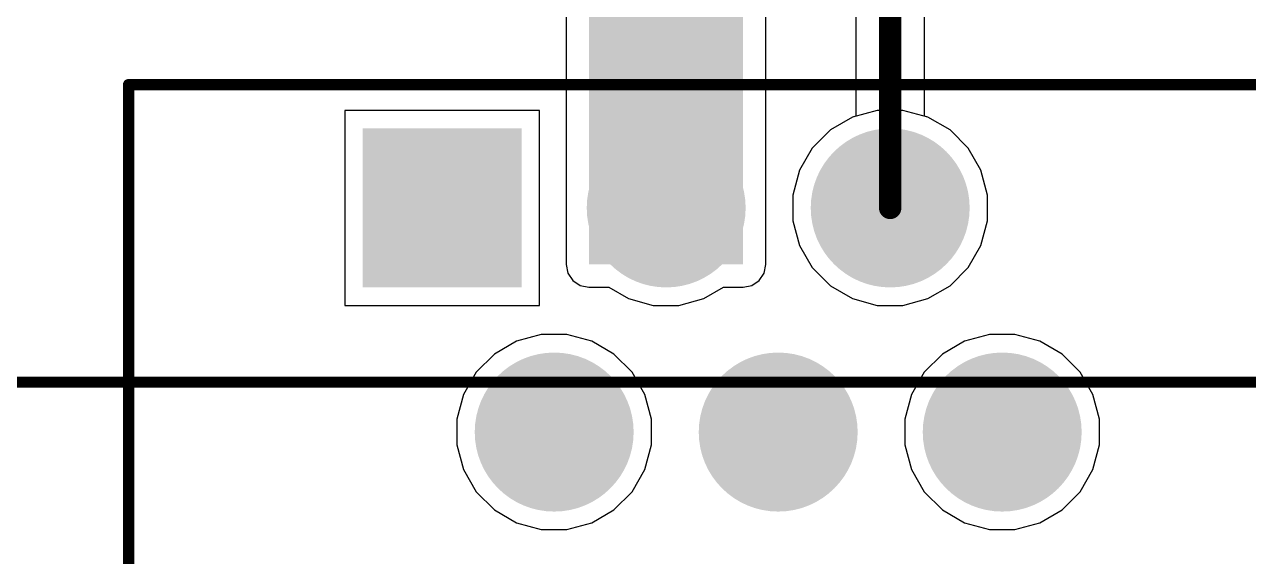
# Model space of a CAD drawing. Header units: inches. Extents: x -3.9 to 67.9, y -8.1 to 62.1.
# Drawn here: x 20.06 to 33.94, y 4.76 to 10.79 of the extents above; entities that cross this region are included whole.
import ezdxf

# ---------------------------------------------------------------- set-up
doc = ezdxf.new("R2010")
doc.units = ezdxf.units.IN
for name, color, linetype in [('Bottom Layer', 5, 'Continuous'), ('Bottom Overlay', 54, 'Continuous'), ('Bottom Solder', 6, 'Continuous'), ('Multi-Layer', 9, 'Continuous'), ('Pad Holes', 156, 'Continuous'), ('Top Layer', 1, 'Continuous'), ('Top Overlay', 2, 'Continuous'), ('Top Solder', 216, 'Continuous')]:
    doc.layers.add(name, color=color, linetype=linetype)

# ---------------------------------------------------------------- blocks, each defined once
blk = doc.blocks.new('1_3_______OLED_B_30')
at = {"layer": 'Bottom Overlay', "const_width": 0.127}
blk.add_lwpolyline([(17.745, 31.643), (-17.755, 31.643)], dxfattribs=at)
blk = doc.blocks.new('955012661_47')
at = {"layer": 'Bottom Layer'}
blk.add_hatch(color=5, dxfattribs=at).paths.add_polyline_path([(-4.025, 5.295), (-2.325, 5.295), (-2.325, 3.595), (-4.025, 3.595)])
h = blk.add_hatch(color=5, dxfattribs=at)
edge = h.paths.add_edge_path()
edge.add_arc((-0.635, 4.445), 0.85, 0, 360)
h = blk.add_hatch(color=5, dxfattribs=at)
edge = h.paths.add_edge_path()
edge.add_arc((1.905, 4.445), 0.85, 0, 360)
h = blk.add_hatch(color=5, dxfattribs=at)
edge = h.paths.add_edge_path()
edge.add_arc((-1.905, 1.905), 0.85, 0, 360)
h = blk.add_hatch(color=5, dxfattribs=at)
edge = h.paths.add_edge_path()
edge.add_arc((0.635, 1.905), 0.85, 0, 360)
h = blk.add_hatch(color=5, dxfattribs=at)
edge = h.paths.add_edge_path()
edge.add_arc((3.175, 1.905), 0.85, 0, 360)
at = {"layer": 'Bottom Solder'}
blk.add_hatch(color=6, dxfattribs=at).paths.add_polyline_path([(-4.076, 5.346), (-2.274, 5.346), (-2.274, 3.544), (-4.076, 3.544)])
h = blk.add_hatch(color=6, dxfattribs=at)
edge = h.paths.add_edge_path()
edge.add_arc((-0.635, 4.445), 0.901, 0, 360)
h = blk.add_hatch(color=6, dxfattribs=at)
edge = h.paths.add_edge_path()
edge.add_arc((1.905, 4.445), 0.901, 0, 360)
h = blk.add_hatch(color=6, dxfattribs=at)
edge = h.paths.add_edge_path()
edge.add_arc((-1.905, 1.905), 0.901, 0, 360)
h = blk.add_hatch(color=6, dxfattribs=at)
edge = h.paths.add_edge_path()
edge.add_arc((0.635, 1.905), 0.901, 0, 360)
h = blk.add_hatch(color=6, dxfattribs=at)
edge = h.paths.add_edge_path()
edge.add_arc((3.175, 1.905), 0.901, 0, 360)
at = {"layer": 'Multi-Layer'}
blk.add_hatch(color=9, dxfattribs=at).paths.add_polyline_path([(-4.025, 5.295), (-2.325, 5.295), (-2.325, 3.595), (-4.025, 3.595)])
h = blk.add_hatch(color=9, dxfattribs=at)
edge = h.paths.add_edge_path()
edge.add_arc((-0.635, 4.445), 0.85, 0, 360)
h = blk.add_hatch(color=9, dxfattribs=at)
edge = h.paths.add_edge_path()
edge.add_arc((1.905, 4.445), 0.85, 0, 360)
h = blk.add_hatch(color=9, dxfattribs=at)
edge = h.paths.add_edge_path()
edge.add_arc((-1.905, 1.905), 0.85, 0, 360)
h = blk.add_hatch(color=9, dxfattribs=at)
edge = h.paths.add_edge_path()
edge.add_arc((0.635, 1.905), 0.85, 0, 360)
h = blk.add_hatch(color=9, dxfattribs=at)
edge = h.paths.add_edge_path()
edge.add_arc((3.175, 1.905), 0.85, 0, 360)
at = {"layer": 'Pad Holes'}
h = blk.add_hatch(color=7, dxfattribs=at)
edge = h.paths.add_edge_path()
edge.add_arc((-3.175, 4.445), 0.46, 0, 360)
h = blk.add_hatch(color=7, dxfattribs=at)
edge = h.paths.add_edge_path()
edge.add_arc((-0.635, 4.445), 0.46, 0, 360)
h = blk.add_hatch(color=7, dxfattribs=at)
edge = h.paths.add_edge_path()
edge.add_arc((1.905, 4.445), 0.46, 0, 360)
h = blk.add_hatch(color=7, dxfattribs=at)
edge = h.paths.add_edge_path()
edge.add_arc((-1.905, 1.905), 0.46, 0, 360)
h = blk.add_hatch(color=7, dxfattribs=at)
edge = h.paths.add_edge_path()
edge.add_arc((0.635, 1.905), 0.46, 0, 360)
h = blk.add_hatch(color=7, dxfattribs=at)
edge = h.paths.add_edge_path()
edge.add_arc((3.175, 1.905), 0.46, 0, 360)
at = {"layer": 'Top Layer'}
blk.add_hatch(color=1, dxfattribs=at).paths.add_polyline_path([(-4.025, 5.295), (-2.325, 5.295), (-2.325, 3.595), (-4.025, 3.595)])
h = blk.add_hatch(color=1, dxfattribs=at)
edge = h.paths.add_edge_path()
edge.add_arc((-0.635, 4.445), 0.85, 0, 360)
h = blk.add_hatch(color=1, dxfattribs=at)
edge = h.paths.add_edge_path()
edge.add_arc((1.905, 4.445), 0.85, 0, 360)
h = blk.add_hatch(color=1, dxfattribs=at)
edge = h.paths.add_edge_path()
edge.add_arc((-1.905, 1.905), 0.85, 0, 360)
h = blk.add_hatch(color=1, dxfattribs=at)
edge = h.paths.add_edge_path()
edge.add_arc((0.635, 1.905), 0.85, 0, 360)
h = blk.add_hatch(color=1, dxfattribs=at)
edge = h.paths.add_edge_path()
edge.add_arc((3.175, 1.905), 0.85, 0, 360)
at = {"layer": 'Top Solder'}
blk.add_hatch(color=216, dxfattribs=at).paths.add_polyline_path([(-4.076, 5.346), (-2.274, 5.346), (-2.274, 3.544), (-4.076, 3.544)])
h = blk.add_hatch(color=216, dxfattribs=at)
edge = h.paths.add_edge_path()
edge.add_arc((-0.635, 4.445), 0.901, 0, 360)
h = blk.add_hatch(color=216, dxfattribs=at)
edge = h.paths.add_edge_path()
edge.add_arc((1.905, 4.445), 0.901, 0, 360)
h = blk.add_hatch(color=216, dxfattribs=at)
edge = h.paths.add_edge_path()
edge.add_arc((-1.905, 1.905), 0.901, 0, 360)
h = blk.add_hatch(color=216, dxfattribs=at)
edge = h.paths.add_edge_path()
edge.add_arc((0.635, 1.905), 0.901, 0, 360)
h = blk.add_hatch(color=216, dxfattribs=at)
edge = h.paths.add_edge_path()
edge.add_arc((3.175, 1.905), 0.901, 0, 360)
at = {"layer": 'Top Overlay', "const_width": 0.127}
for points in [[(-6.731, 5.842), (-6.096, 5.842)], [(-6.731, -12.319), (-6.731, 5.842)], [(-6.477, 5.842), (6.858, 5.842)]]:
    blk.add_lwpolyline(points, dxfattribs=at)
at = {"layer": 'Top Overlay', "const_width": 0.0635}
for points in [[(-6.763, 5.842, 1), (-6.699, 5.842, 1)], [(-6.763, 5.842, 1), (-6.699, 5.842, 1)], [(-6.509, 5.842, 1), (-6.445, 5.842, 1)], [(-6.128, 5.842, 1), (-6.064, 5.842, 1)]]:
    blk.add_lwpolyline(points, format="xyb", close=True, dxfattribs=at)

msp = doc.modelspace()

# ---------------------------------------------------------------- hatches: boundary and pattern name
at = {"layer": 'Bottom Layer'}
msp.add_hatch(color=5, dxfattribs=at).paths.add_polyline_path([(26.459, 8.074), (28.208, 8.074), (28.208, 14.907), (26.459, 14.907)])
at = {"layer": 'Top Layer'}
for points in [[(27.102, 8.714), (28.208, 8.714), (28.208, 18.62), (27.102, 18.62)], [(26.459, 8.074), (28.208, 8.074), (28.208, 14.907), (26.459, 14.907)]]:
    msp.add_hatch(color=1, dxfattribs=at).paths.add_polyline_path(points)

# ---------------------------------------------------------------- linework, layer by layer
at = {"layer": 'Bottom Layer'}
for p, q in [((26.2, 12.937), (26.2, 8.074)), ((28.467, 8.074), (28.467, 12.678)), ((25.9, 9.818), (23.692, 9.818)), ((23.692, 9.818), (23.692, 7.61)), ((25.9, 7.61), (25.9, 9.818)), ((29.45, 9.743), (29.198, 9.598)), ((29.73, 9.818), (29.45, 9.743)), ((30.021, 9.818), (29.73, 9.818)), ((30.302, 9.743), (30.021, 9.818)), ((30.554, 9.598), (30.302, 9.743)), ((29.198, 9.598), (28.992, 9.392)), ((30.759, 9.392), (30.554, 9.598)), ((28.992, 9.392), (28.847, 9.141)), ((30.905, 9.141), (30.759, 9.392)), ((28.847, 9.141), (28.772, 8.86)), ((30.98, 8.86), (30.905, 9.141)), ((28.772, 8.86), (28.772, 8.569)), ((30.98, 8.569), (30.98, 8.86)), ((28.772, 8.569), (28.847, 8.288)), ((30.905, 8.288), (30.98, 8.569)), ((28.847, 8.288), (28.992, 8.037)), ((30.759, 8.037), (30.905, 8.288)), ((26.2, 8.074), (26.219, 7.975)), ((28.447, 7.975), (28.467, 8.074)), ((26.219, 7.975), (26.276, 7.891)), ((28.391, 7.891), (28.447, 7.975)), ((28.992, 8.037), (29.198, 7.831)), ((30.554, 7.831), (30.759, 8.037)), ((26.276, 7.891), (26.36, 7.835)), ((26.36, 7.835), (26.459, 7.815)), ((26.459, 7.815), (26.685, 7.815)), ((26.685, 7.815), (26.91, 7.686)), ((27.762, 7.686), (27.986, 7.815)), ((27.986, 7.815), (28.208, 7.815)), ((28.208, 7.815), (28.307, 7.835)), ((28.307, 7.835), (28.391, 7.891)), ((29.198, 7.831), (29.45, 7.686)), ((30.302, 7.686), (30.554, 7.831)), ((26.91, 7.686), (27.19, 7.61)), ((27.481, 7.61), (27.762, 7.686)), ((29.45, 7.686), (29.73, 7.61)), ((30.021, 7.61), (30.302, 7.686)), ((23.692, 7.61), (25.9, 7.61)), ((27.19, 7.61), (27.481, 7.61)), ((29.73, 7.61), (30.021, 7.61)), ((25.92, 7.278), (25.64, 7.203)), ((26.211, 7.278), (25.92, 7.278)), ((26.492, 7.203), (26.211, 7.278)), ((31, 7.278), (30.72, 7.203)), ((31.291, 7.278), (31, 7.278)), ((31.572, 7.203), (31.291, 7.278)), ((25.64, 7.203), (25.388, 7.058)), ((26.744, 7.058), (26.492, 7.203)), ((30.72, 7.203), (30.468, 7.058)), ((31.824, 7.058), (31.572, 7.203)), ((25.388, 7.058), (25.182, 6.852)), ((26.949, 6.852), (26.744, 7.058)), ((30.468, 7.058), (30.262, 6.852)), ((32.029, 6.852), (31.824, 7.058)), ((25.182, 6.852), (25.037, 6.601)), ((27.095, 6.601), (26.949, 6.852)), ((30.262, 6.852), (30.117, 6.601)), ((32.175, 6.601), (32.029, 6.852)), ((25.037, 6.601), (24.962, 6.32)), ((27.17, 6.32), (27.095, 6.601)), ((30.117, 6.601), (30.042, 6.32)), ((32.25, 6.32), (32.175, 6.601)), ((24.962, 6.32), (24.962, 6.029)), ((27.17, 6.029), (27.17, 6.32)), ((30.042, 6.32), (30.042, 6.029)), ((32.25, 6.029), (32.25, 6.32)), ((24.962, 6.029), (25.037, 5.748)), ((27.095, 5.748), (27.17, 6.029)), ((30.042, 6.029), (30.117, 5.748)), ((32.175, 5.748), (32.25, 6.029)), ((25.037, 5.748), (25.182, 5.497)), ((26.949, 5.497), (27.095, 5.748)), ((30.117, 5.748), (30.262, 5.497)), ((32.029, 5.497), (32.175, 5.748)), ((25.182, 5.497), (25.388, 5.291)), ((26.744, 5.291), (26.949, 5.497)), ((30.262, 5.497), (30.468, 5.291)), ((31.824, 5.291), (32.029, 5.497)), ((25.388, 5.291), (25.64, 5.146)), ((26.492, 5.146), (26.744, 5.291)), ((30.468, 5.291), (30.72, 5.146)), ((31.572, 5.146), (31.824, 5.291)), ((25.64, 5.146), (25.92, 5.07)), ((26.211, 5.07), (26.492, 5.146)), ((30.72, 5.146), (31, 5.07)), ((31.291, 5.07), (31.572, 5.146)), ((25.92, 5.07), (26.211, 5.07)), ((31, 5.07), (31.291, 5.07))]:
    msp.add_line(p, q, dxfattribs=at)
at = {"layer": 'Top Layer'}
for p, q in [((29.487, 15.199), (29.487, 9.753)), ((30.264, 9.753), (30.264, 15.199)), ((26.2, 14.907), (26.2, 8.074)), ((28.467, 8.074), (28.467, 14.907)), ((25.9, 9.818), (23.692, 9.818)), ((23.692, 9.818), (23.692, 7.61)), ((25.9, 7.61), (25.9, 9.818)), ((29.45, 9.743), (29.198, 9.598)), ((29.487, 9.753), (29.45, 9.743)), ((30.302, 9.743), (30.264, 9.753)), ((30.554, 9.598), (30.302, 9.743)), ((29.198, 9.598), (28.992, 9.392)), ((30.759, 9.392), (30.554, 9.598)), ((28.992, 9.392), (28.847, 9.141)), ((30.905, 9.141), (30.759, 9.392)), ((28.847, 9.141), (28.772, 8.86)), ((30.98, 8.86), (30.905, 9.141)), ((28.772, 8.86), (28.772, 8.569)), ((30.98, 8.569), (30.98, 8.86)), ((28.772, 8.569), (28.847, 8.288)), ((30.905, 8.288), (30.98, 8.569)), ((28.847, 8.288), (28.992, 8.037)), ((30.759, 8.037), (30.905, 8.288)), ((26.2, 8.074), (26.219, 7.975)), ((28.447, 7.975), (28.467, 8.074)), ((26.219, 7.975), (26.276, 7.891)), ((28.391, 7.891), (28.447, 7.975)), ((28.992, 8.037), (29.198, 7.831)), ((30.554, 7.831), (30.759, 8.037)), ((26.276, 7.891), (26.36, 7.835)), ((26.36, 7.835), (26.459, 7.815)), ((26.459, 7.815), (26.685, 7.815)), ((26.685, 7.815), (26.91, 7.686)), ((27.762, 7.686), (27.986, 7.815)), ((27.986, 7.815), (28.208, 7.815)), ((28.208, 7.815), (28.307, 7.835)), ((28.307, 7.835), (28.391, 7.891)), ((29.198, 7.831), (29.45, 7.686)), ((30.302, 7.686), (30.554, 7.831)), ((26.91, 7.686), (27.19, 7.61)), ((27.481, 7.61), (27.762, 7.686)), ((29.45, 7.686), (29.73, 7.61)), ((30.021, 7.61), (30.302, 7.686)), ((23.692, 7.61), (25.9, 7.61)), ((27.19, 7.61), (27.481, 7.61)), ((29.73, 7.61), (30.021, 7.61)), ((25.92, 7.278), (25.64, 7.203)), ((26.211, 7.278), (25.92, 7.278)), ((26.492, 7.203), (26.211, 7.278)), ((31, 7.278), (30.72, 7.203)), ((31.291, 7.278), (31, 7.278)), ((31.572, 7.203), (31.291, 7.278)), ((25.64, 7.203), (25.388, 7.058)), ((26.744, 7.058), (26.492, 7.203)), ((30.72, 7.203), (30.468, 7.058)), ((31.824, 7.058), (31.572, 7.203)), ((25.388, 7.058), (25.182, 6.852)), ((26.949, 6.852), (26.744, 7.058)), ((30.468, 7.058), (30.262, 6.852)), ((32.029, 6.852), (31.824, 7.058)), ((25.182, 6.852), (25.037, 6.601)), ((27.095, 6.601), (26.949, 6.852)), ((30.262, 6.852), (30.117, 6.601)), ((32.175, 6.601), (32.029, 6.852)), ((25.037, 6.601), (24.962, 6.32)), ((27.17, 6.32), (27.095, 6.601)), ((30.117, 6.601), (30.042, 6.32)), ((32.25, 6.32), (32.175, 6.601)), ((24.962, 6.32), (24.962, 6.029)), ((27.17, 6.029), (27.17, 6.32)), ((30.042, 6.32), (30.042, 6.029)), ((32.25, 6.029), (32.25, 6.32)), ((24.962, 6.029), (25.037, 5.748)), ((27.095, 5.748), (27.17, 6.029)), ((30.042, 6.029), (30.117, 5.748)), ((32.175, 5.748), (32.25, 6.029)), ((25.037, 5.748), (25.182, 5.497)), ((26.949, 5.497), (27.095, 5.748)), ((30.117, 5.748), (30.262, 5.497)), ((32.029, 5.497), (32.175, 5.748)), ((25.182, 5.497), (25.388, 5.291)), ((26.744, 5.291), (26.949, 5.497)), ((30.262, 5.497), (30.468, 5.291)), ((31.824, 5.291), (32.029, 5.497)), ((25.388, 5.291), (25.64, 5.146)), ((26.492, 5.146), (26.744, 5.291)), ((30.468, 5.291), (30.72, 5.146)), ((31.572, 5.146), (31.824, 5.291)), ((25.64, 5.146), (25.92, 5.07)), ((26.211, 5.07), (26.492, 5.146)), ((30.72, 5.146), (31, 5.07)), ((31.291, 5.07), (31.572, 5.146)), ((25.92, 5.07), (26.211, 5.07)), ((31, 5.07), (31.291, 5.07))]:
    msp.add_line(p, q, dxfattribs=at)
at = {"layer": 'Top Layer', "const_width": 0.254}
msp.add_lwpolyline([(29.876, 8.714), (29.876, 15.594)], dxfattribs=at)
at = {"layer": 'Top Layer', "const_width": 0.127}
msp.add_lwpolyline([(29.812, 8.714, 1), (29.939, 8.714, 1)], format="xyb", close=True, dxfattribs=at)

# ---------------------------------------------------------------- block references
at = {"rotation": 180}
msp.add_blockref('1_3_______OLED_B_30', (23.754, 38.382), dxfattribs=at)
msp.add_blockref('955012661_47', (27.971, 4.269))

doc.saveas('drawing.dxf')
